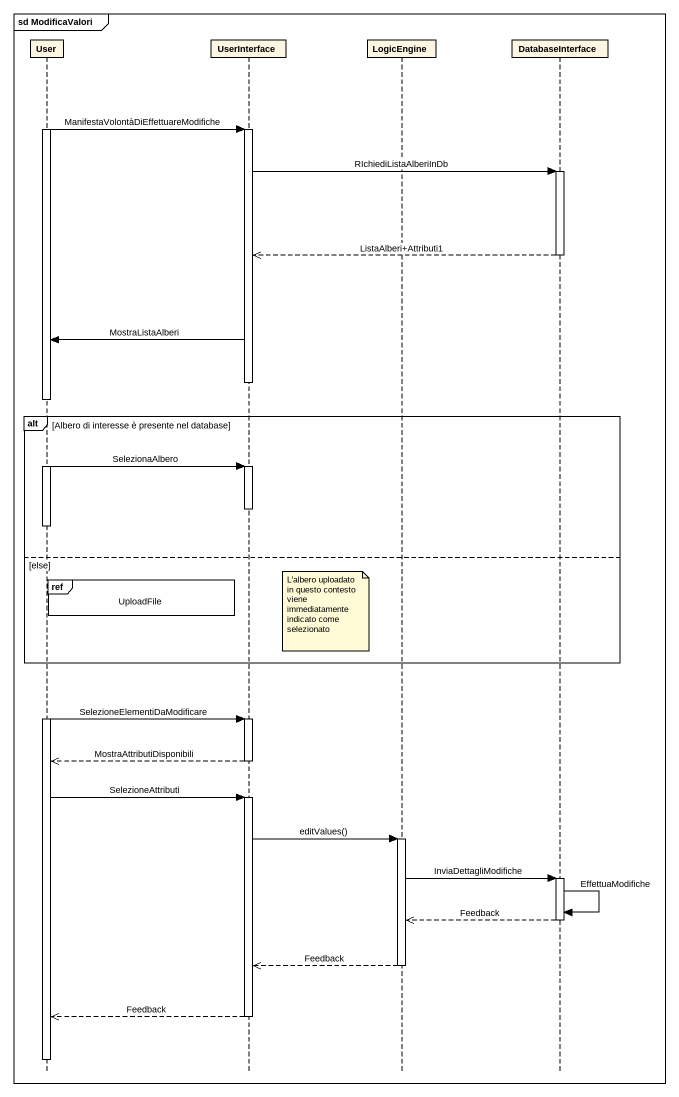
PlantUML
@startuml
mainframe sd ModificaValori
hide footbox
participant User
participant UserInterface
participant LogicEngine
participant DatabaseInterface

activate User
User -> UserInterface : ManifestaVolontàDiEffettuareModifiche
activate UserInterface
UserInterface -> DatabaseInterface : RIchiediListaAlberiInDb
activate DatabaseInterface
DatabaseInterface -->> UserInterface : ListaAlberi+Attributi1
deactivate DatabaseInterface
UserInterface -> User : MostraListaAlberi
deactivate UserInterface
alt Albero di interesse è presente nel database
  User -> UserInterface : SelezionaAlbero
  activate UserInterface
  deactivate UserInterface
else else
  ref over User : UploadFile
  note left of LogicEngine : L'albero uploadato in questo contesto viene immediatamente indicato come selezionato
end
User -> UserInterface : SelezioneElementiDaModificare
activate UserInterface
UserInterface -->> User : MostraAttributiDisponibili
deactivate UserInterface
User -> UserInterface : SelezioneAttributi
activate UserInterface
UserInterface -> LogicEngine : editValues()
activate LogicEngine
LogicEngine -> DatabaseInterface : InviaDettagliModifiche
activate DatabaseInterface
DatabaseInterface -> DatabaseInterface : EffettuaModifiche
DatabaseInterface -->> LogicEngine : Feedback
deactivate DatabaseInterface
LogicEngine -->> UserInterface : Feedback
deactivate LogicEngine
UserInterface -->> User : Feedback
deactivate UserInterface
deactivate User
@enduml
